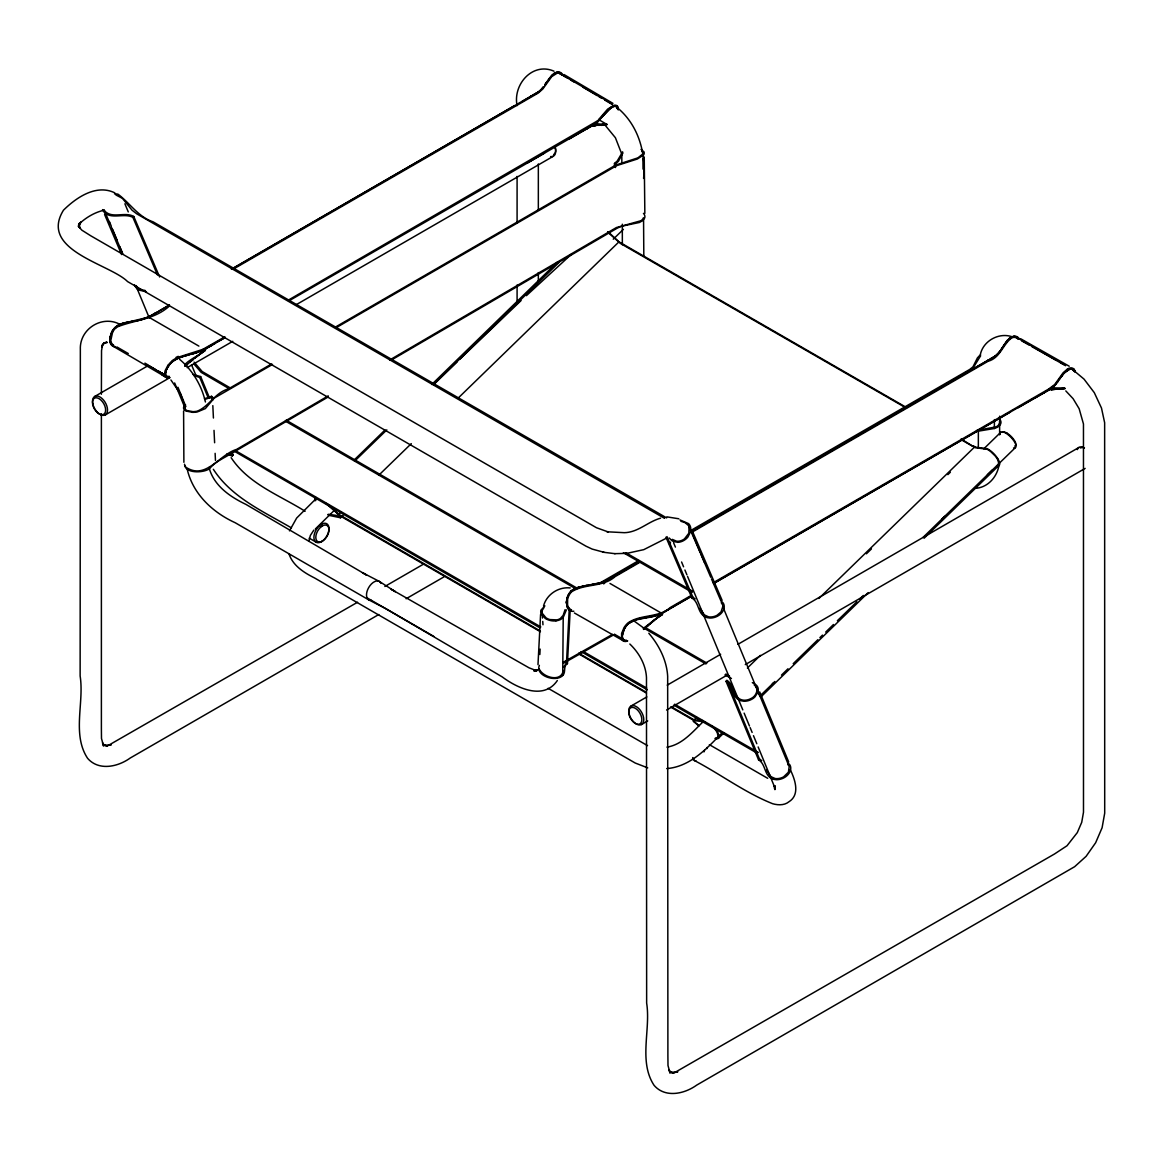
<?xml version="1.0" encoding="UTF-8"?>
<svg xmlns="http://www.w3.org/2000/svg" width="1163" height="1163" viewBox="0 0 1163 1163"><rect width="100%" height="100%" fill="white"/><g stroke="black" fill="none" stroke-linecap="round" stroke-linejoin="round"><path stroke-width="1.5" d="M517.084 301.072L517.084 285.037M517.084 222.714L517.084 176.427M538.338 281.475L538.338 272.578M538.338 210.256L538.338 163.954M643.575 178.433C646.119 152.6 638.196 125.313 617.902 108.188L616.535 106.415M978.345 448.278L978.359 431.473M539.385 665.381C534.762 675.441 555.812 682.855 562.718 675.499L563.212 617.422L566.381 609.892M975.074 431.706L994.365 428.507L994.409 419.61M517.084 105.615C512.738 84.594 532.45 61.784 553.995 71.176M722.921 606.301L721.016 611.942L717.048 615.285A10.845 8.097 -22.5 0 1 710.142 616.986A10.322 7.705 -22.6 0 1 708.485 616.797L704.356 614.907L699.995 608.22M322.398 541.217L321.468 541.667M1048.822 388.835L1051.425 389.489M1058.853 388.965C1042.673 390.186 1058.272 388.486 1064.93 388.413M537.989 664.669L540.577 614.457M539.85 654.522L540.126 649.085M563.459 667.417L566.483 663.055L569.274 608.293M562.718 675.499C566.265 672.272 562.79 666.065 567.442 663.637L570.132 611.084M594.337 125.982L597.913 124.601L602.536 124.863M1003.873 345.018L1009.847 337.706M563.285 670.557C561.264 682.768 542.83 677.404 539.181 668.856M775.169 787.06L774.892 789.633L774.165 785.621L775.256 788.659L758.145 746.951M308.791 541.26L310.376 535.431L313.85 530.095M999.235 463.31C998.087 475.798 988.419 487.617 975.379 488.315M565.058 609.717L563.168 615.343L560.362 618.498A11.237 7.632 10.9 0 1 556.888 619.879L549.881 619.574A11.034 7.501 10.9 0 1 546.058 617.844L542.292 613.352A10.961 7.443 10.8 0 1 542.234 610.386L543.862 607.798M774.471 788.485L775.314 785.781M980.409 354.264C983.389 340.817 998.726 332.371 1011.723 336.63M567.82 596.096L566.396 602.419L567.529 607.973A12.037 8.068 -69.1 0 0 570.96 611.04A12.342 8.243 -69.3 0 0 572.647 611.316L573.839 611.215M289.471 530.866L296.667 518.044L315.943 498.796M543.528 606.025C546.566 594.467 558.429 586.617 570.204 587.94M999.511 423.259L998.654 424.858A11.237 6.513 0.2 0 1 996.095 426.879L976.993 430.354M643.386 217.786L643.037 218.586A10.293 5.917 -0.2 0 1 640.871 220.752L616.419 227.541L389.692 359.992M112.564 332.356L110.805 340.41A10.176 6.237 -63.3 0 0 111.357 342.605A10.743 6.585 -63.2 0 0 113.567 345.048M178.273 358.219L172.647 361.388A10.961 4.957 -51 0 0 168.635 365.618L165.815 370.91L165.35 375.271A11.586 5.35 -51.9 0 0 166.978 377.306L167.356 377.408A11.775 5.452 -51.7 0 0 168.65 377.481L169.129 377.408M185.397 406.381L185.208 409.027A11.034 5.001 -8.9 0 0 187.054 410.583L192.927 411.644A10.961 4.972 -8.9 0 0 197.201 411.179C209.296 406.425 214.762 392.716 228.544 388.82L271.575 363.961M630.913 622.001L629.488 622.874A9.958 5.364 -56.9 0 0 628.442 623.659A10.845 5.844 -56.9 0 0 624.705 628.035L622.336 633.661L622.35 638.472A11.615 6.295 -57.3 0 0 624.342 640.857L624.749 641.017A11.717 6.353 -57.1 0 0 626.13 641.206L627.7 640.929M624.705 628.035L622.205 635.667A10.176 5.495 -56.9 0 0 622.496 637.717A10.743 5.8 -57 0 0 624.705 640.086A10.976 5.917 -56.9 0 0 625.985 640.261L626.45 640.217M167.109 368.322L168.693 365.749M1001.925 348.217L1007.769 339.901L1013.191 336.703A11.499 7.705 -69.5 0 1 1016.317 337.212L1018.003 338.564M1003.247 346.283L1000.209 351.153A22.548 13.912 -66.7 0 1 998.973 352.651M995.048 356.14L998.813 352.869A22.955 14.523 -67.1 0 0 999.962 351.197L1007.58 340.018L1013.729 336.194A12.342 8.199 -68.8 0 1 1017.044 336.718A11.572 7.69 -68.9 0 1 1019.515 339.131M1001.648 348.973L996.11 355.704M184.539 464.226C184.801 473.603 202.944 473.196 209.485 468.776C214.69 462.249 222.395 458.847 229.387 454.646L328.17 396.961M545.883 83.082L552.599 74.636M545.592 83.809L551.713 75.551L556.699 72.6M546.886 81.803L545.185 84.419M545.636 83.692L544.691 84.884M167.966 365.24L165.088 370.735L164.608 375.358M104.161 342.94L101.661 347.272L102.635 344.248L101.53 350.688L101.385 394.257M1059.202 379.443L1063.709 373.221L1067.881 369.616A11.456 6.266 -57.7 0 1 1074.292 370.052L1075.106 371.797M1054.376 386L1060.365 377.771M1058.795 380.039L1065.119 371.956L1070.062 368.991A11.47 6.251 -57.4 0 1 1072.824 369.165L1074.932 371.971M1058.49 380.766L1057.152 382.423M1058.068 381.377L1056.295 383.586A22.184 12.735 -59.5 0 1 1055.015 385.186L1045.9 391.509M1060.772 377.19L1062.88 374.297M543.63 86.658L543.034 87.269A22.184 12.88 -60.5 0 1 541.769 88.868M548.5 79.215L553.69 73.749M543.121 87.399L538.992 91.703L522.187 101.486M1055.771 384.328L1054.856 385.447M999.046 352.752L995.063 356.343L970.916 370.328M602.565 116.096L612.043 107.011A10.758 4.972 -51.5 0 1 617.335 108.784M622.641 151.815L617.219 161.032L614.471 163.445L614.515 167.356M602.696 116.126L599.338 119.905A22.955 11.79 -53.6 0 1 597.956 121.475M622.961 152.92L618.44 161.294L615.46 163.954L615.489 167.53M610.662 107.665L613.032 106.313M557.324 680.529C543.775 700.649 517.186 688.147 502.198 676.881L385.622 608.583L368.7 599.817L235.188 522.725C212.771 512.476 193.102 494.231 187.287 469.518M541.347 89.377L541.973 88.81A21.574 12.473 -60.5 0 0 543.208 87.24M1063.36 373.716L1069.567 369.267A10.961 5.946 -57.3 0 1 1072.199 369.427L1072.882 369.834A10.234 5.539 -56.9 0 1 1073.9 371.171M598.785 119.396L607.638 109.118L613.817 105.31A12.342 5.859 -52.5 0 1 616.521 105.47A11.572 5.495 -52.4 0 1 618.062 107.33L618.251 109.395M592.505 125.589L597.462 122.1L610.808 107.49M541.565 89.289L539.966 90.743M563.183 617.437L561.351 619.021A12.589 8.432 9.6 0 1 557.47 620.577L555.958 620.838M721.104 600.878L723.212 603.059A11.615 8.679 -22.5 0 1 724.156 607.624L723.764 609.238A12.27 9.173 -22.5 0 1 720.813 613.773A11.645 8.693 -22.5 0 1 716.655 616.594A12.095 9.042 -22.5 0 1 709.852 618.033L707.075 617.626A12.502 9.304 -22.2 0 1 703.353 615.721C697.626 611.098 698.541 601.925 691.985 598.073L692.857 597.171L666.995 536.623M157.514 275.02L132.887 217.35L133.76 216.449C124.877 211.404 112.448 219.022 104.801 211.128A10.074 8.097 -43.1 0 1 104.059 209.863L110.092 224.066M758.538 759.802L759.424 758.901L726.919 680.399L726.032 681.3L758.538 759.802C765.123 763.64 764.178 772.857 769.95 777.466A12.488 9.173 -23 0 0 773.613 779.341L776.39 779.69A12.095 8.911 -23.2 0 0 783.179 778.207A11.659 8.577 -23.2 0 0 787.322 775.358A12.255 9.028 -23.2 0 0 790.288 770.865L790.68 769.252A11.63 8.563 -23.3 0 0 789.764 764.745L787.656 762.608M541.129 89.755L538.978 91.499M207.886 397.092L199.774 377.466L200.661 376.579L192.956 374.442M226.654 454.151L232.237 455.94L233.123 455.053L231.742 451.709M980.656 355.762L972.617 368.729L941.972 386.538M597.927 121.417L596.212 123.133M597.419 120.879L288.206 300.199M315.333 528.976L334.9 509.772M1054.129 386.407L1051.846 388.224M353.814 460.359L384.982 430.019M431.735 384.488L557.702 261.835M433.348 384.662L559.388 262.111M433.726 384.56L457.074 361.867M459.676 359.352L521.082 300.563M672.098 707.22L694.122 719.868L696.695 717.324M747.373 668.027L760.369 655.38M818.854 598.494L974.812 446.781M866.42 553.792L871.436 548.921M947.889 474.635L950.389 472.193M983.782 448.831L1000.587 432.462M772.261 684.004L774.834 681.489M819.9 637.629L822.503 635.114M942.059 518.872L944.647 516.343M760.675 695.329L773.686 682.681M781.492 675.092L787.991 668.769M793.195 663.695L817.894 639.679M825.686 632.091L833.478 624.516M837.375 620.722L856.869 601.78M859.457 599.25L863.353 595.456M923.131 537.321L998.45 464.066M718.836 737.865L724.026 732.821M761.692 696.172L868.209 592.578M924.062 538.251L999.41 464.967M354.599 461.173L386.828 429.874M613.25 239.2L623.383 229.358M327.486 504.175L338.578 514.235L341.21 511.735M378.847 475.158L411.295 443.626M458.018 398.226L618.978 241.831L906.762 407.675M327.864 514.831A14.697 5.161 47.6 0 0 329.58 515.485L340.555 517.768L343.056 515.34M987.372 474.824L992.446 469.896M998.77 463.746L1015.241 447.755M702.743 722.121C692.319 732.181 682.158 744.683 666.951 747.14M722.034 732.864C706.842 748.579 690.037 766.751 666.733 768.598M596.735 122.667L608.612 109.453L614.02 106.24M526.403 295.664L571.644 254.043M1005.704 433.087L1006.896 433.072A9.333 3.358 45.8 0 1 1014.63 440.821A9.333 3.358 45.8 0 1 1014.616 446.098M1053.663 386.872L1050.8 388.864M571.149 591.022L573.635 589.263M571.44 590.848L573.068 589.597M644.564 628.543L647.907 625.505M643.241 628.572L662.212 613.613L610.008 583.463M643.502 629.459L644.767 628.238M643.764 629.343L654.173 620.431M647.675 625.839L650.001 623.688M186.095 365.458L193.421 359.091M187.403 364.441L185.019 366.374M184.772 365.473C185.106 360.719 212.713 349.016 202.74 349.409L177.968 357.317M185.237 366.069L186.298 365.153M190.325 361.838L192.68 359.949M649.739 624.051L652.109 621.914M192.433 360.05L195.428 357.448M651.818 622.278L656.31 618.542M596.488 122.769L594.613 124.325M194.788 358.175L199.047 354.817M194.541 358.306L205.255 350.019M196.431 356.634L197.565 355.747M653.897 620.577L656.281 618.774M980.525 354.555L977.414 357.913L972.98 366.839L969.724 369.441L691.026 530.357M172.429 360.472L175.817 358.335M172.88 361.082L176.165 359.004M595.979 123.191L589.35 127.421M116.94 326.047L115.835 326.905A12.168 7.385 -62.8 0 0 111.924 331.993L109.918 338.128L110.47 343.492A12.066 7.356 -62.6 0 0 113.407 346.414L166.731 377.655A12.342 5.786 -52.2 0 0 168.083 377.742L169.667 377.379M655.99 618.934L662.59 614.268L660.148 615.968M198.771 354.977L201.184 353.261M603.641 583.884L604.731 583.099M102.925 344.074L106.909 342.053L103.827 342.969L107.083 342.649M539.806 90.961L537.931 92.153M553.355 73.923L554.271 73.342M658.069 617.393L660.497 615.779M200.865 353.436L203.307 351.822M117.492 325.669L115.544 327.065A11.645 7.08 -63 0 0 111.793 331.935L109.903 337.808L110.456 342.94A11.615 7.094 -62.9 0 0 112.826 345.527L113.276 345.716A11.717 7.152 -63.1 0 0 113.756 345.847M1009.818 337.866L1012.101 336.718A11.659 7.778 -69.3 0 1 1017.349 337.575M630.375 622.321L628.718 623.499A11.383 6.178 -57.1 0 0 625.214 627.453A10.714 5.8 -57.1 0 0 623.397 630.855L622.22 636.146A10.729 5.8 -57.1 0 0 622.539 638.298A11.281 6.106 -57.2 0 0 624.865 640.784L627.206 640.828M202.958 352.026L205.415 350.485M536.884 92.778L538.295 91.935M1049.753 389.503L1051.163 388.66M994.002 356.765L995.412 355.922M117.129 325.873L118.059 325.335M1067.503 368.976L1063.171 372.712L1055.713 383.121A21.574 12.43 -59.5 0 1 1054.463 384.691L1048.663 389.053L713.253 582.707M593.93 124.746L591.458 126.2M553.908 73.545L554.853 72.993A11.993 7.254 -62.2 0 1 562.02 73.662L562.63 74.563M535.823 93.403L537.248 92.575M992.955 357.39L994.38 356.547M1048.692 390.128L1050.116 389.285M152.251 314.868L153.676 314.039M328.242 395.871L236.598 449.398C219.007 454.646 205.866 480.435 185.862 467.221M393.341 358.902L617.349 228.093L621.638 226.233L639.461 222.467L642.863 220.519L644.695 217.903A12.197 7.007 -0.2 0 0 644.593 215.126L644.128 214.225A11.572 6.644 -0.2 0 0 643.444 213.367M610.924 577.953L606.403 580.541M151.234 315.464L152.629 314.65M153.312 314.257L154.737 313.428M206.927 348.217L209.398 346.792M610.546 578.171L611.971 577.342M608.467 579.378L609.863 578.563M610.546 578.389L638.909 562.005M664.451 611.767L665.469 611.171M664.058 612.218L665.105 611.607M666.152 610.982L667.577 610.153M154.359 313.647L155.784 312.818M534.776 94.014L536.201 93.185M209.02 346.996L210.459 346.181M210.081 346.4L211.506 345.571M590.411 126.811L591.836 125.997M611.593 577.56L613.017 576.732M991.908 357.986L993.333 357.172M668.623 609.339L662.997 612.814M667.199 610.371L668.638 609.543M1047.645 390.739L1049.07 389.91M155.406 313.036L156.831 312.207M159.622 310.608L169.449 304.924M231.364 269.176L514.162 105.906M169.071 305.36L148.079 317.426L139.953 320.247M232.513 268.726L530.968 96.18M157.514 312.033L159.622 310.826M169.449 306.014C154.185 319.796 134.719 319.869 117.07 327.021A9.958 6.12 -63.3 0 0 116.053 327.821M232.891 269.38L538.324 92.996L542.816 89.013L551.713 76.627L556.946 73.298A10.961 6.702 -62.9 0 1 559.766 73.574L560.551 74.039M94.566 396.568L148.064 365.691M224.793 336.819L202.856 349.38M216.754 342.315L225.157 337.459M527.74 162.776L544.56 153.065M211.128 345.789L212.553 344.96M225.157 337.677L198.219 352.36M288.584 301.072L589.714 127M212.175 345.178L215.707 343.143M569.39 138.935L586.588 129.006M105.47 414.813L169.9 377.626M187.185 367.639L232.76 341.326M295.62 305.04L553.355 156.235M335.089 327.268L615.765 165.073L637.906 157.863L642.688 154.054A10.932 5.132 -7.8 0 0 642.674 152.019L641.729 150.827M272.52 364.455L214.196 398.139L205.342 408.606L197.434 411.891A12.197 5.641 -8.2 0 1 192.651 412.342L185.993 411.048A12.328 5.771 -8.2 0 1 183.928 409.216L183.638 408.489A11.383 5.306 -8.1 0 1 184.132 406.163L184.728 405.378A12.589 5.873 -8.1 0 1 185.528 404.637M336.034 327.762L616.695 165.626L637.324 159.026L643.561 154.999A12.168 5.859 -7 0 0 643.982 151.844L641.002 149.358M357.564 602.23L108.377 745.396L111.299 744.756L104.481 745.294L107.534 746.21L104.597 745.163M384.851 586.472L424.277 563.706M378.804 614.515L130.212 758.029C117.972 766.868 98.724 771.214 87.588 758.305C71.786 734.347 84.376 702.656 80.131 676.008L80.349 349.438C79.418 328.606 103.013 314.025 121.185 325.044M406.105 598.756L444.004 576.863M597.797 584.204L638.778 560.537M669.51 542.787L670.542 542.191M601.809 583.026L602.827 582.43M603.859 581.834L604.876 581.253M605.908 580.657L638.691 561.714M669.437 543.964L670.455 543.368M691.97 530.939L702.219 525.022M704.269 523.844L745.25 500.163M786.232 476.496L835.412 448.089M900.976 410.205L933.773 391.277M612.639 576.95L639.287 561.569M691.258 531.564L971.294 369.892M691.258 531.782L988.099 360.167M639.287 562.645L615.125 576.601C602.797 587.548 584.858 583.303 571.687 591.763A10.961 7.458 -71 0 0 568.503 596.474A10.147 6.891 -70.9 0 0 567.617 599.265L567.573 604.775A10.118 6.862 -71 0 0 568.692 607.566A10.729 7.283 -70.9 0 0 571.513 609.848M691.636 532.436L988.099 361.257C1000.311 357.986 1002.724 344.393 1011.839 337.822A10.758 7.24 -70.2 0 1 1017.654 338.782L1018.018 339.145M690.328 595.936L670.353 607.464C658.36 618.105 640.9 614.064 628.209 622.728A12.168 6.658 -57.3 0 0 624.008 627.642L621.594 633.53L621.624 638.603A12.066 6.571 -57.5 0 0 624.124 641.278A12.27 6.673 -57.1 0 0 625.592 641.482L627.235 641.191M669.684 608.729L690.706 596.59M713.631 583.361L1010.182 412.138M668.26 609.761L690.706 596.808M713.631 583.564L1035.404 397.572M1018.221 407.719L1046.976 391.117M1035.404 397.79L1043.822 392.92M631.087 706.014L646.802 696.942M667.228 685.138L720.653 654.289M737.938 644.317L1078.959 447.435M641.424 724.564A10.627 6.135 60 0 0 638.4 708.194A10.627 6.135 60 0 0 628.95 713.079A10.627 6.135 60 0 0 641.424 724.564L647.733 720.944M666.603 710.041L727.965 674.613M745.279 664.611L1085.137 468.398M530.604 96.398L532.014 95.584M586.21 129.224L587.635 128.41M205.88 348.827L207.305 348.013M987.721 360.385L989.146 359.571M1043.444 393.138L1044.868 392.324M533.73 94.61L535.154 93.796M150.201 316.06L151.612 315.246M587.257 128.628L589.728 127.203M990.861 358.597L992.286 357.768M607.435 579.974L608.845 579.159M1046.598 391.335L1048.023 390.521M531.636 95.802L534.108 94.392M544.895 605.894L540.926 610.197A12.197 8.185 10.1 0 0 541.013 613.483L545.258 618.454A12.328 8.272 9.5 0 0 549.561 620.301L551.146 620.679A11.383 7.618 9.6 0 0 555.958 620.838M989.815 359.193L991.239 358.378M614.427 634.417L563.808 663.084M1044.49 392.542L1045.915 391.713M612.45 634.402L563.008 662.416M204.833 349.409L206.258 348.609M150.579 315.827L148.137 317.179M663.375 612.596L659.276 614.471M117.681 325.553L118.626 325.029M174.755 359.978L177.241 358.698M203.787 349.99L205.211 349.191M630.55 622.22L631.465 621.696M573.257 589.481L574.769 588.667M149.547 316.409L137.975 320.61M606.781 580.322L604.324 581.616M606.359 580.788L603.263 582.096M660.889 613.962L662.329 613.177M204.179 349.758L186.502 355.573M118.233 325.247L119.193 324.739M631.073 621.943L631.989 621.435M1051.526 389.925L1058.039 388.878M659.843 614.471L661.296 613.73M605.749 580.875L598.989 583.506L588.391 585.265M203.162 350.296L200.167 351.648M118.786 324.957L119.76 324.462M631.596 621.667L634.111 620.461M632.12 621.42L633.05 620.926M119.338 324.695L120.312 324.201M212.582 400.348L212.407 396.816L211.506 396.307L204.441 398.764M147.497 317.455L122.013 323.547M212.407 396.816L204.775 399.476M660.25 614.238L656.732 615.75M119.905 324.433L121.388 323.721M666.617 538.091L643.779 549.648L627.017 553.326M178.302 357.986L188.915 354.628M177.837 358.451L180.294 357.375M603.204 582.343L580.904 586.806L572.254 590.339A9.929 6.702 -70.3 0 0 570.684 591.705M659.217 614.718L638.298 618.832M178.84 358.015L181.283 356.997M120.952 323.954L123.511 322.921M635.158 620.039L633.69 620.708L643.197 627.642M538.338 669.554L534.05 671.24L537.073 670.31L533.701 670.15L536.812 670.818L529.063 667.838L391.161 589.263L395.376 591.691L379.327 581.413L362.391 572.647L366.621 575.089L245.902 504.379C229.881 496.688 213.818 485.683 208.991 467.482M577.008 587.693L579.189 586.922M576.601 587.94L586.763 585.294M634.722 620.301L637.237 619.341M658.2 615.125L648.707 617.495M602.623 582.285L579.843 586.864M180.817 357.259L182.271 356.663M994.365 428.507L996.996 427.446A12.589 7.298 0.2 0 0 999.846 425.193L1000.442 424.306A11.368 6.585 0.2 0 0 1000.878 421.5L1000.573 420.57A12.342 7.152 0.3 0 0 1000.049 419.669M1064.959 388.718L1058.664 389.285M181.777 356.925L183.231 356.358M196.314 352.971L198.248 352.127M635.754 619.937L655.162 616.07M182.736 356.619L184.19 356.067M183.696 356.329L185.15 355.805M196.329 352.738L192.578 353.974M124.092 322.849L135.998 320.697M660.54 518.189C647.893 521.678 638.08 532.45 624.298 532.683L606.984 531.782L608.133 531.913L596.474 527.726L90.67 235.74L81.817 230.143L78.212 225.971L80.203 228.341L78.619 224.066L79.331 227.236L79.665 222.889L78.779 226.233L81.105 221.944L78.822 224.197C85.699 217.786 94.29 212.495 103.492 210.358M184.626 356.067L190.747 354.192M194.439 353.276L190.732 354.424M1064.16 387.875C1060.118 388.922 1052.515 386.16 1051.134 390.157M169.376 376.376L167.298 376.463A10.729 4.87 -51 0 1 165.597 374.835A10.118 4.594 -51 0 1 165.451 372.625L167.094 368.017A10.147 4.594 -51 0 1 168.635 365.618M137.961 320.392L124.078 323.067L115.573 327.239A11.383 6.934 -63.1 0 0 112.302 331.324A10.714 6.542 -63.1 0 0 110.718 334.871L110.049 340.454A10.729 6.556 -63 0 0 110.63 342.765A11.281 6.891 -62.9 0 0 113.393 345.484M169.173 377.175L167.472 377.175A11.252 5.161 -51.6 0 1 165.655 375.46A10.656 4.899 -51.3 0 1 165.437 373.178L165.655 372.044A11.252 5.161 -51.6 0 1 167.079 368.322M647.239 617.495L637.266 619.123L628.674 623.31A11.645 6.338 -57.2 0 0 624.647 628.035M715.957 737.793L717.135 737.604A11.005 4.158 44.3 0 0 718.08 736.47L717.266 732.719A10.932 4.129 44.3 0 0 714.634 728.852L711.901 726.061M115.515 346.632L114.963 346.661A12.27 7.472 -63 0 1 113.407 346.4M603.612 125.153L606.097 124.528A7.545 4.187 -80.6 0 0 606.592 124.107M614.733 553.661L626.406 553.384M702.379 721.554L694.151 720.609L670.542 707.002M677.753 542.307L673.45 541.493A13.316 10.511 -36.6 0 1 671.371 540.184L669.219 537.975M666.835 516.852L678.843 518.785M599.963 124.834L602.289 125.095M599.338 125.095L601.664 125.357M703.034 720.667L694.122 719.868M602.332 124.165L597.244 123.961L594.162 125.386M1058.257 389.227L1064.29 388.282A11.615 6.44 -72.9 0 0 1064.726 388.02M146.451 291.695L139.676 290.27A12.895 9.58 -21.5 0 1 136.841 288.613L134.981 286.142A12.168 9.086 -22.4 0 1 134.545 284.673M114.861 192.898C96.427 183.754 76.307 197.477 63.456 210.212C38.612 250.481 109.962 263.943 127.567 281.577L585.978 546.174L592.171 549.081L604.135 552.338M602.972 552.192L615.038 553.69M143.5 290.168L145.128 290.445M115.907 194.962L122.449 198.379L132.044 210.183L136.725 213.832L664.553 518.349M194.192 375.678L199.774 377.466M679.992 519.934L688.583 523.626A11.557 9.246 -40.1 0 1 690.735 528.075L690.546 531.665L688.016 536.87A11.572 9.246 -40.1 0 1 685.065 539.69A12.11 9.697 -40.6 0 1 677.738 542.336M703.717 721.671L705.229 722.005M680.864 521.257L685.181 522.71L688.438 525.516L700.286 552.876M714.94 738.432L716.67 738.796A12.168 4.579 44.5 0 0 719.141 736.673L718.123 733.097A12.168 4.579 44.5 0 0 715.158 728.649M647.718 767.856L635.26 763.044L314.621 577.996C304.139 572.719 293.032 565.814 289.049 554.082M141.915 289.805L140.418 289.311A11.717 8.693 -21.5 0 1 138.412 288.25L136.9 286.796M328.228 514.279L336.848 515.471L340.555 517.768M671.109 1072.228L674.046 1073.289L670.993 1072.359L677.811 1071.835L674.889 1072.46L1054.478 854.005L1067.023 845.748L1077.301 832.606L1081.721 822.343L1083.494 812.21L1083.465 423.972L1079.148 408.707L1073.086 398.662L1065.802 390.913M230.289 453.817L233.123 455.053M666.661 517.898L153.065 221.828C137.975 216.711 129.922 203.06 118.074 194.236A11.586 9.275 -40.4 0 0 114.512 193.93M752.316 682.608L756.328 685.109A11.557 8.621 -22.5 0 1 758.261 689.252L757.811 692.479L754.86 697A11.615 8.664 -22.5 0 1 751.632 699.356A12.124 9.028 -22.5 0 1 743.884 701.245L740.279 700.577A12.822 9.449 -21 0 1 737.429 698.934C731.585 694.398 732.603 685.138 726.032 681.3M731.454 678.509L724.956 674.86M132.887 217.35C123.714 212.393 109.278 220.839 102.853 210.387A12.124 9.755 -39.4 0 1 102.533 209.616M614.471 163.445L615.46 163.954M647.529 745.628L548.136 688.322M1020.213 339.48L1056.077 360.108M1020.605 338.724L1069.233 366.229M1021.507 340.759L1028.935 344.96M1031.901 346.647L1065.613 365.705M689.165 589.263L625.738 552.672M755.732 751.007L674.627 704.197M559.447 73.4L565.756 76.991M574.406 612.988L624.138 641.264M757.447 753.362L673.755 705.098M1060.671 362.74L1063.738 364.499M690.473 589.99L693.046 591.502M757.04 751.734L758.334 752.476M591.633 124.877L593.944 126.215M961.118 438.989L975.292 447.726L986.806 449.18A11.223 4.027 45.8 0 1 990.527 451.433L995.135 455.911A10.947 3.925 45.8 0 1 997.738 459.821L998.683 463.005A10.976 3.94 45.8 0 1 998.145 464.43M905.584 407.675L620.519 243.489L607.726 232.135M961.423 439.832L972.559 446.243M623.383 552.716L692.159 592.403M149.751 317.746L198.888 346.109M659.915 613.366L662.212 614.689M286.185 420.206L577.415 588.347M645.087 627.409L706.871 663.07M230.289 387.933L202.173 371.535L194.105 362.129M285.313 421.093L576.543 589.234M644.2 628.311L705.985 663.971M229.416 388.82L201.199 372.378L193.872 363.917M128.308 353.552L116.94 346.981M144.924 363.132L147.803 364.804M614.631 634.315L620.461 637.687M540.78 626.915L235.798 450.822M583.433 651.556L646.686 688.074M539.894 627.816L233.676 450.866M581.078 651.6L647.282 689.819M305.113 511.255C279.469 495.147 248.504 484.07 231.132 457.655M709.357 744.654L767.682 778.309M309.227 538.164L316.481 542.351M291.433 527.9C263.42 511.516 231.699 497.619 213.352 469.3M367.028 597.84L433.755 636.365M540.126 630.898L338.578 514.235M578.68 653.199L646.148 692.218M540.432 631.742L340.148 515.921L325.364 502.867M578.985 654.042L646.454 693.061M567.297 77.877L612.334 104.001M694.733 760.689C720.958 774.485 745.149 792.773 772.697 803.735C778.091 805.276 784.531 805.494 789.066 801.685C800.449 794.46 794.91 779.137 790.142 769.426M972.704 445.662L976.309 447.304L987.3 448.7A12.619 4.536 45.8 0 1 990.483 450.764L991.588 451.637A11.325 4.071 45.8 0 1 994.743 454.704A12.124 4.361 45.8 0 1 997.97 459.022M729.637 676.241L725.843 673.988M161.948 374.864L165.364 376.856M161.032 372.785L163.867 374.442L159.229 371.724M156.118 369.907L148.37 365.356L162.675 373.759M563.982 74.534L612.93 103.362M563.386 75.711L567.878 78.357M570.873 80.116L573.853 81.875M582.721 87.094L597.302 95.686M598.8 96.573L601.78 98.332M604.775 100.091L612.247 104.496M599.439 120.036L607.173 124.601M566.483 663.055L567.442 663.637M157.95 370.721L166.934 376.332M319.403 525.821A10.423 6.004 -59.9 0 1 321.468 524.309L321.802 524.586A1.614 0.93 60 0 1 322.355 525.589L322.413 525.909M672.33 539.37L676.459 541.173A10.191 8.228 -43.4 0 0 678.887 541.188A10.874 8.723 -42.5 0 0 684.513 538.847L688.816 533.236L689.092 526.854M1073.115 369.965L1084.032 379.123L1094.296 392.658L1101.492 408.068L1104.646 422.736L1104.705 813.155L1102.102 827.722L1095.648 842.739L1086.111 856.331L1074.641 866.697L696.724 1085.094C684.484 1093.947 665.236 1098.279 654.1 1085.37C638.298 1061.412 650.887 1029.735 646.643 1003.088L646.483 677.578C645.843 664.771 639.025 652.734 629.837 644.026M692.857 597.171L695.169 598.945M759.424 758.901L761.736 760.675M618.949 241.817L607.973 231.699M726.919 680.399C734.623 684.745 732.821 698.178 742.532 700.024A10.249 7.676 -22.8 0 0 745.061 700.213A10.86 8.083 -22.5 0 0 751.08 698.498C756.037 696.404 759.643 688.554 754.206 684.963M698.978 725.436L693.177 721.031L698.818 725.945M1017.349 337.561L1018.512 338.811M179.582 359.323C192.564 370.212 201.679 385.491 205.415 401.991M604.818 124.834L615.401 137.728L621.536 153.458M617.291 106.589L618.193 108.406A11.717 5.495 -52.2 0 1 618.251 109.947M170.917 379.967L180.599 394.039L184.539 405.451M787.758 764.324L788.601 765.37M721.22 602.638L722.659 604.934M648.809 633.254C659.072 645.261 666.733 660.293 667.664 676.241L667.896 1055.626L667.998 1065.526L670.062 1073.1L669.03 1069.945L670.993 1072.577M104.481 745.512L102.518 742.881L103.551 746.035L101.486 738.447L101.385 728.561L101.385 413.766M616.695 107.272L617.19 108.261M561.918 74.737L561.336 73.865A11.456 6.949 -62.4 0 0 554.475 73.254M561.758 74.926L559.65 72.891A11.47 6.993 -62.7 0 0 556.699 72.615M1074.249 369.383L1075.077 371.244M998.028 459.138L998.61 460.199A11.572 4.158 45.8 0 1 999.613 463.019A12.124 4.361 45.8 0 1 997.374 465.883M766.591 770.008L770.924 776.651L775.038 778.483A10.336 7.603 -23.4 0 0 776.695 778.643A10.845 7.981 -23.3 0 0 783.557 776.899L788.412 772.188L789.183 766.591L756.706 688.162M692.13 530.546L722.107 600.297M700.984 554.504L710.767 577.284M711.465 578.912L720.856 600.762M665.963 537.19L691.985 598.073M133.76 216.449L159.622 276.983M691.287 530.75L704.72 562.936M111.43 227.221L122.813 254.057M104.568 214.428L121.592 254.581M673.595 542.801L675.398 547.09M759.686 691.883L788.703 761.939M722.645 606.243L759.962 696.419M681.591 561.991L683.568 566.788M684.905 570.001L686.897 574.798M687.551 576.397L742.808 709.895M744.131 713.123L749.466 726.003M750.135 727.616L752.141 732.443M753.464 735.67L756.808 743.724M200.661 376.579L209.645 398.284M230.885 452.669L232.237 455.94M124.892 203.787L128.264 211.899M191.517 364.76L196.184 376.042M119.774 246.687L122.464 253.2M109.351 221.493L111.299 226.204M112.593 229.344L117.143 240.348M135.955 285.793L149.373 318.182M177.939 387.25L185.804 406.41M174.654 382.961L184.583 406.934M185.44 466.668L185.222 465.593M617.931 108.159L618.076 109.06M999.569 421.588L999.642 422.431M542.06 611.345L542.525 618.062M542.743 621.42L542.976 624.778M212.829 405.64L213.425 418.011M214.021 430.368L214.617 442.74M215.126 453.337L215.46 460.403M211.506 396.307L211.637 398.967M643.822 256.253L643.561 219.124M644.229 156.976L644.84 213.396M642.921 158.241L643.037 169.115M621.783 152.571L621.856 163.343M183.594 410.99L183.885 462.293M622.35 244.782L622.307 224.212M999.628 416.209L999.628 434.875M371.244 600.282A10.627 6.135 -60 0 1 368.7 587.548A10.627 6.135 -60 0 1 380.999 583.39M555.26 147.105A9.289 5.364 60 0 1 553.675 154.505M555.013 147.308A10.627 6.135 60 0 1 550.622 156.554M1067.503 368.918A11.993 6.571 -57.9 0 1 1074.219 369.412M574.827 589.19A63.863 43.264 -70.6 0 1 577.037 588.173M571.411 590.76A12.299 8.345 -70.2 0 0 567.733 596.052L566.381 602.158L567.529 607.464A11.586 7.821 -69.7 0 0 570.335 610.168L570.844 610.357A11.775 7.923 -69.9 0 0 571.367 610.488M571.193 591.167A11.499 7.807 -70.6 0 0 567.777 596.168L566.89 599.134A11.441 7.719 -70.3 0 0 566.614 603.539L566.832 604.891A10.656 7.182 -70.4 0 0 568.009 607.784A11.252 7.603 -70.1 0 0 570.96 610.124M574.406 589.248A62.875 42.595 -70.6 0 1 576.615 588.26M1080.616 448.002A9.289 5.364 60 0 1 1084.381 447.9M1077.301 449.616A10.627 6.135 60 0 1 1084.41 447.871M1002.535 432.374A9.333 3.358 45.8 0 1 1006.896 433.058M1000.253 434.308A10.656 3.838 45.8 0 1 1010.792 437.128A10.656 3.838 45.8 0 1 1013.584 447.929M320.595 527.246A9.609 5.553 -60 0 1 324.535 525.08A9.333 5.379 -60 0 1 327.632 535.111A9.333 5.379 -60 0 1 316.947 540.984A9.333 5.379 -60 0 1 320.552 527.275M704.545 750.382A9.333 5.393 -60 0 1 703.978 751.88M694.34 759.003A9.333 5.393 -60 0 1 692.683 757.578M707.002 747.533A10.671 6.164 -60 0 1 706.886 748.623M696.128 760.98A10.671 6.164 -60 0 1 692.581 758.756M321.468 524.295A10.54 6.091 -60 0 1 323.896 523.335A10.656 6.149 -60 0 1 327.443 534.791A10.656 6.149 -60 0 1 315.231 541.507A10.656 6.149 -60 0 1 319.345 525.836M593.959 126.171A18.812 7.937 -49.7 0 1 599.149 125.357M594.526 125.517A19.509 8.446 -50.5 0 1 599.846 124.993M606.795 124.383A27.883 11.499 -46.1 0 1 601.969 124.95M606.097 123.86A24.961 10.583 -48.8 0 1 602.434 124.019M112.607 332.196A10.743 6.585 -63.2 0 1 116.067 327.704M606.505 124.325A25.135 10.569 -47.8 0 1 602.725 124.601M603.742 124.95A42.551 17.838 -47.8 0 1 602.405 124.921M598.858 119.513A22.548 11.979 -53.8 0 1 597.477 120.996M176.093 357.346A63.863 29.119 -51.2 0 1 178.273 356.343M168.083 365.298A12.299 5.597 -51.6 0 1 172.444 360.632M166.716 377.684A12.037 5.611 -52.3 0 1 164.652 375.315M612.916 106.196A11.717 5.495 -52.2 0 1 617.19 106.444M172.357 361.751A9.929 4.565 -51.5 0 1 174.043 360.457M168.751 365.778A11.499 5.219 -51.3 0 1 172.924 361.33M176.34 358.349A62.875 28.653 -51.2 0 1 178.491 357.346M315.624 497.183A12.299 4.216 47.1 0 0 314.693 499.101L314.78 499.872A11.543 3.954 47.2 0 0 314.984 500.73M315.755 500.555A10.932 3.736 47.2 0 1 316.118 498.433M136.522 286.229A10.293 7.676 -22.8 0 1 136.202 285.618M92.662 404.331A9.289 5.364 60 0 0 103.58 414.362A9.289 5.364 60 0 0 100.919 400.043A9.289 5.364 60 0 0 92.662 404.331M92.72 403.503A10.627 6.135 60 0 0 105.193 414.958A10.627 6.135 60 0 0 102.155 398.604A10.627 6.135 60 0 0 92.72 403.503M628.892 713.922A9.289 5.364 60 0 0 639.81 723.953A9.289 5.364 60 0 0 637.15 709.648A9.289 5.364 60 0 0 628.892 713.922"/></g></svg>
